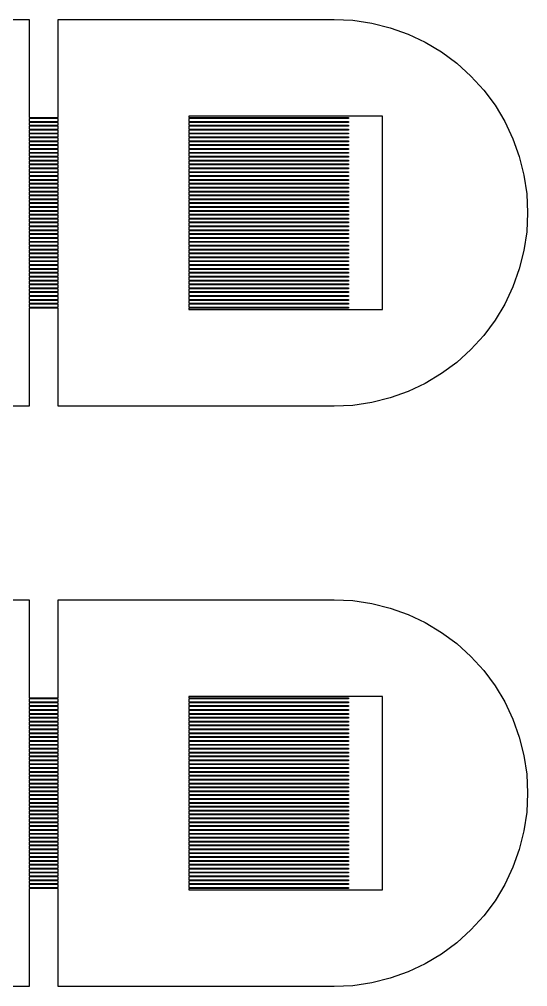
# Model space of a CAD drawing. Extents: x -16 to 83, y -18 to 83.
# Drawn here: x 5.75 to 11, y 18.5 to 28.5 of the extents above; entities that cross this region are included whole.
import ezdxf

# ---------------------------------------------------------------- set-up
doc = ezdxf.new("R2010")
doc.units = 0

msp = doc.modelspace()

# ---------------------------------------------------------------- linework, layer by layer
for p, q in [((3, 28.5), (5.85001, 28.5)), ((5.85001, 28.5), (5.85001, 27.485)), ((6.14999, 27.485), (6.14999, 28.5)), ((6.14999, 28.5), (9, 28.5)), ((9, 28.5), (9.19603, 28.4904)), ((9.19603, 28.4904), (9.39017, 28.4616)), ((9.39017, 28.4616), (9.58057, 28.4139)), ((9.58057, 28.4139), (9.76537, 28.3477)), ((9.76537, 28.3477), (9.94278, 28.2638)), ((9.94278, 28.2638), (10.1111, 28.1629)), ((10.1111, 28.1629), (10.2688, 28.046)), ((10.2688, 28.046), (10.4142, 27.9142)), ((10.4142, 27.9142), (10.546, 27.7688)), ((10.546, 27.7688), (10.6629, 27.6111)), ((10.6629, 27.6111), (10.7638, 27.4428)), ((9.5, 27.5), (7.5, 27.5)), ((7.5, 27.5), (7.5, 27.485)), ((9.5, 25.5), (9.5, 27.5)), ((5.85001, 27.485), (6.14999, 27.485)), ((6.14999, 27.475), (5.85001, 27.475)), ((5.85001, 27.475), (5.85001, 27.445)), ((5.85001, 27.445), (6.14999, 27.445)), ((6.14999, 27.435), (5.85001, 27.435)), ((5.85001, 27.435), (5.85001, 27.405)), ((5.85001, 27.405), (6.14999, 27.405)), ((6.14999, 27.445), (6.14999, 27.475)), ((6.14999, 27.405), (6.14999, 27.435)), ((7.5, 27.485), (9.14999, 27.485)), ((9.14999, 27.475), (7.5, 27.475)), ((7.5, 27.475), (7.5, 27.445)), ((7.5, 27.445), (9.14999, 27.445)), ((9.14999, 27.435), (7.5, 27.435)), ((7.5, 27.435), (7.5, 27.405)), ((7.5, 27.405), (9.14999, 27.405)), ((9.14999, 27.485), (9.14999, 27.475)), ((9.14999, 27.445), (9.14999, 27.435)), ((9.14999, 27.405), (9.14999, 27.395)), ((10.7638, 27.4428), (10.8477, 27.2654)), ((6.14999, 27.395), (5.85001, 27.395)), ((5.85001, 27.395), (5.85001, 27.365)), ((5.85001, 27.365), (6.14999, 27.365)), ((6.14999, 27.355), (5.85001, 27.355)), ((5.85001, 27.355), (5.85001, 27.325)), ((5.85001, 27.325), (6.14999, 27.325)), ((6.14999, 27.315), (5.85001, 27.315)), ((5.85001, 27.315), (5.85001, 27.285)), ((6.14999, 27.365), (6.14999, 27.395)), ((6.14999, 27.325), (6.14999, 27.355)), ((6.14999, 27.285), (6.14999, 27.315)), ((9.14999, 27.395), (7.5, 27.395)), ((7.5, 27.395), (7.5, 27.365)), ((7.5, 27.365), (9.14999, 27.365)), ((9.14999, 27.355), (7.5, 27.355)), ((7.5, 27.355), (7.5, 27.325)), ((7.5, 27.325), (9.14999, 27.325)), ((9.14999, 27.315), (7.5, 27.315)), ((7.5, 27.315), (7.5, 27.285)), ((9.14999, 27.365), (9.14999, 27.355)), ((9.14999, 27.325), (9.14999, 27.315)), ((5.85001, 27.285), (6.14999, 27.285)), ((6.14999, 27.275), (5.85001, 27.275)), ((5.85001, 27.275), (5.85001, 27.245)), ((5.85001, 27.245), (6.14999, 27.245)), ((6.14999, 27.235), (5.85001, 27.235)), ((5.85001, 27.235), (5.85001, 27.205)), ((5.85001, 27.205), (6.14999, 27.205)), ((6.14999, 27.245), (6.14999, 27.275)), ((6.14999, 27.205), (6.14999, 27.235)), ((7.5, 27.285), (9.14999, 27.285)), ((9.14999, 27.275), (7.5, 27.275)), ((7.5, 27.275), (7.5, 27.245)), ((7.5, 27.245), (9.14999, 27.245)), ((9.14999, 27.235), (7.5, 27.235)), ((7.5, 27.235), (7.5, 27.205)), ((7.5, 27.205), (9.14999, 27.205)), ((9.14999, 27.285), (9.14999, 27.275)), ((9.14999, 27.245), (9.14999, 27.235)), ((9.14999, 27.205), (9.14999, 27.195)), ((10.8477, 27.2654), (10.9139, 27.0806)), ((6.14999, 27.195), (5.85001, 27.195)), ((5.85001, 27.195), (5.85001, 27.165)), ((5.85001, 27.165), (6.14999, 27.165)), ((6.14999, 27.155), (5.85001, 27.155)), ((5.85001, 27.155), (5.85001, 27.125)), ((5.85001, 27.125), (6.14999, 27.125)), ((6.14999, 27.115), (5.85001, 27.115)), ((5.85001, 27.115), (5.85001, 27.085)), ((6.14999, 27.165), (6.14999, 27.195)), ((6.14999, 27.125), (6.14999, 27.155)), ((6.14999, 27.085), (6.14999, 27.115)), ((9.14999, 27.195), (7.5, 27.195)), ((7.5, 27.195), (7.5, 27.165)), ((7.5, 27.165), (9.14999, 27.165)), ((9.14999, 27.155), (7.5, 27.155)), ((7.5, 27.155), (7.5, 27.125)), ((7.5, 27.125), (9.14999, 27.125)), ((9.14999, 27.115), (7.5, 27.115)), ((7.5, 27.115), (7.5, 27.085)), ((9.14999, 27.165), (9.14999, 27.155)), ((9.14999, 27.125), (9.14999, 27.115)), ((5.85001, 27.085), (6.14999, 27.085)), ((6.14999, 27.075), (5.85001, 27.075)), ((5.85001, 27.075), (5.85001, 27.045)), ((5.85001, 27.045), (6.14999, 27.045)), ((6.14999, 27.035), (5.85001, 27.035)), ((5.85001, 27.035), (5.85001, 27.005)), ((5.85001, 27.005), (6.14999, 27.005)), ((6.14999, 27.045), (6.14999, 27.075)), ((6.14999, 27.005), (6.14999, 27.035)), ((7.5, 27.085), (9.14999, 27.085)), ((9.14999, 27.075), (7.5, 27.075)), ((7.5, 27.075), (7.5, 27.045)), ((7.5, 27.045), (9.14999, 27.045)), ((9.14999, 27.035), (7.5, 27.035)), ((7.5, 27.035), (7.5, 27.005)), ((7.5, 27.005), (9.14999, 27.005)), ((9.14999, 27.085), (9.14999, 27.075)), ((9.14999, 27.045), (9.14999, 27.035)), ((9.14999, 27.005), (9.14999, 26.995)), ((10.9139, 27.0806), (10.9616, 26.8902)), ((6.14999, 26.995), (5.85001, 26.995)), ((5.85001, 26.995), (5.85001, 26.965)), ((5.85001, 26.965), (6.14999, 26.965)), ((6.14999, 26.955), (5.85001, 26.955)), ((5.85001, 26.955), (5.85001, 26.925)), ((5.85001, 26.925), (6.14999, 26.925)), ((6.14999, 26.915), (5.85001, 26.915)), ((5.85001, 26.915), (5.85001, 26.885)), ((6.14999, 26.965), (6.14999, 26.995)), ((6.14999, 26.925), (6.14999, 26.955)), ((6.14999, 26.885), (6.14999, 26.915)), ((9.14999, 26.995), (7.5, 26.995)), ((7.5, 26.995), (7.5, 26.965)), ((7.5, 26.965), (9.14999, 26.965)), ((9.14999, 26.955), (7.5, 26.955)), ((7.5, 26.955), (7.5, 26.925)), ((7.5, 26.925), (9.14999, 26.925)), ((9.14999, 26.915), (7.5, 26.915)), ((7.5, 26.915), (7.5, 26.885)), ((9.14999, 26.965), (9.14999, 26.955)), ((9.14999, 26.925), (9.14999, 26.915)), ((5.85001, 26.885), (6.14999, 26.885)), ((6.14999, 26.875), (5.85001, 26.875)), ((5.85001, 26.875), (5.85001, 26.845)), ((5.85001, 26.845), (6.14999, 26.845)), ((6.14999, 26.835), (5.85001, 26.835)), ((5.85001, 26.835), (5.85001, 26.805)), ((5.85001, 26.805), (6.14999, 26.805)), ((6.14999, 26.845), (6.14999, 26.875)), ((6.14999, 26.805), (6.14999, 26.835)), ((7.5, 26.885), (9.14999, 26.885)), ((9.14999, 26.875), (7.5, 26.875)), ((7.5, 26.875), (7.5, 26.845)), ((7.5, 26.845), (9.14999, 26.845)), ((9.14999, 26.835), (7.5, 26.835)), ((7.5, 26.835), (7.5, 26.805)), ((7.5, 26.805), (9.14999, 26.805)), ((9.14999, 26.885), (9.14999, 26.875)), ((9.14999, 26.845), (9.14999, 26.835)), ((9.14999, 26.805), (9.14999, 26.795)), ((10.9616, 26.8902), (10.9904, 26.696)), ((6.14999, 26.795), (5.85001, 26.795)), ((5.85001, 26.795), (5.85001, 26.765)), ((5.85001, 26.765), (6.14999, 26.765)), ((6.14999, 26.755), (5.85001, 26.755)), ((5.85001, 26.755), (5.85001, 26.725)), ((5.85001, 26.725), (6.14999, 26.725)), ((6.14999, 26.715), (5.85001, 26.715)), ((5.85001, 26.715), (5.85001, 26.685)), ((6.14999, 26.765), (6.14999, 26.795)), ((6.14999, 26.725), (6.14999, 26.755)), ((6.14999, 26.685), (6.14999, 26.715)), ((9.14999, 26.795), (7.5, 26.795)), ((7.5, 26.795), (7.5, 26.765)), ((7.5, 26.765), (9.14999, 26.765)), ((9.14999, 26.755), (7.5, 26.755)), ((7.5, 26.755), (7.5, 26.725)), ((7.5, 26.725), (9.14999, 26.725)), ((9.14999, 26.715), (7.5, 26.715)), ((7.5, 26.715), (7.5, 26.685)), ((9.14999, 26.765), (9.14999, 26.755)), ((9.14999, 26.725), (9.14999, 26.715)), ((5.85001, 26.685), (6.14999, 26.685)), ((6.14999, 26.675), (5.85001, 26.675)), ((5.85001, 26.675), (5.85001, 26.645)), ((5.85001, 26.645), (6.14999, 26.645)), ((6.14999, 26.635), (5.85001, 26.635)), ((5.85001, 26.635), (5.85001, 26.605)), ((5.85001, 26.605), (6.14999, 26.605)), ((6.14999, 26.645), (6.14999, 26.675)), ((6.14999, 26.605), (6.14999, 26.635)), ((7.5, 26.685), (9.14999, 26.685)), ((9.14999, 26.675), (7.5, 26.675)), ((7.5, 26.675), (7.5, 26.645)), ((7.5, 26.645), (9.14999, 26.645)), ((9.14999, 26.635), (7.5, 26.635)), ((7.5, 26.635), (7.5, 26.605)), ((7.5, 26.605), (9.14999, 26.605)), ((9.14999, 26.685), (9.14999, 26.675)), ((9.14999, 26.645), (9.14999, 26.635)), ((9.14999, 26.605), (9.14999, 26.595)), ((10.9904, 26.696), (11, 26.5)), ((6.14999, 26.595), (5.85001, 26.595)), ((5.85001, 26.595), (5.85001, 26.565)), ((5.85001, 26.565), (6.14999, 26.565)), ((6.14999, 26.555), (5.85001, 26.555)), ((5.85001, 26.555), (5.85001, 26.525)), ((5.85001, 26.525), (6.14999, 26.525)), ((6.14999, 26.515), (5.85001, 26.515)), ((5.85001, 26.515), (5.85001, 26.485)), ((6.14999, 26.565), (6.14999, 26.595)), ((6.14999, 26.525), (6.14999, 26.555)), ((6.14999, 26.485), (6.14999, 26.515)), ((9.14999, 26.595), (7.5, 26.595)), ((7.5, 26.595), (7.5, 26.565)), ((7.5, 26.565), (9.14999, 26.565)), ((9.14999, 26.555), (7.5, 26.555)), ((7.5, 26.555), (7.5, 26.525)), ((7.5, 26.525), (9.14999, 26.525)), ((9.14999, 26.515), (7.5, 26.515)), ((7.5, 26.515), (7.5, 26.485)), ((9.14999, 26.565), (9.14999, 26.555)), ((9.14999, 26.525), (9.14999, 26.515)), ((11, 26.5), (10.9904, 26.304)), ((5.85001, 26.485), (6.14999, 26.485)), ((6.14999, 26.475), (5.85001, 26.475)), ((5.85001, 26.475), (5.85001, 26.445)), ((5.85001, 26.445), (6.14999, 26.445)), ((6.14999, 26.435), (5.85001, 26.435)), ((5.85001, 26.435), (5.85001, 26.405)), ((5.85001, 26.405), (6.14999, 26.405)), ((6.14999, 26.445), (6.14999, 26.475)), ((6.14999, 26.405), (6.14999, 26.435)), ((7.5, 26.485), (9.14999, 26.485)), ((9.14999, 26.475), (7.5, 26.475)), ((7.5, 26.475), (7.5, 26.445)), ((7.5, 26.445), (9.14999, 26.445)), ((9.14999, 26.435), (7.5, 26.435)), ((7.5, 26.435), (7.5, 26.405)), ((7.5, 26.405), (9.14999, 26.405)), ((9.14999, 26.485), (9.14999, 26.475)), ((9.14999, 26.445), (9.14999, 26.435)), ((9.14999, 26.405), (9.14999, 26.395)), ((6.14999, 26.395), (5.85001, 26.395)), ((5.85001, 26.395), (5.85001, 26.365)), ((5.85001, 26.365), (6.14999, 26.365)), ((6.14999, 26.355), (5.85001, 26.355)), ((5.85001, 26.355), (5.85001, 26.325)), ((5.85001, 26.325), (6.14999, 26.325)), ((6.14999, 26.315), (5.85001, 26.315)), ((5.85001, 26.315), (5.85001, 26.285)), ((6.14999, 26.365), (6.14999, 26.395)), ((6.14999, 26.325), (6.14999, 26.355)), ((6.14999, 26.285), (6.14999, 26.315)), ((9.14999, 26.395), (7.5, 26.395)), ((7.5, 26.395), (7.5, 26.365)), ((7.5, 26.365), (9.14999, 26.365)), ((9.14999, 26.355), (7.5, 26.355)), ((7.5, 26.355), (7.5, 26.325)), ((7.5, 26.325), (9.14999, 26.325)), ((9.14999, 26.315), (7.5, 26.315)), ((7.5, 26.315), (7.5, 26.285)), ((9.14999, 26.365), (9.14999, 26.355)), ((9.14999, 26.325), (9.14999, 26.315)), ((10.9904, 26.304), (10.9616, 26.1098)), ((5.85001, 26.285), (6.14999, 26.285)), ((6.14999, 26.275), (5.85001, 26.275)), ((5.85001, 26.275), (5.85001, 26.245)), ((5.85001, 26.245), (6.14999, 26.245)), ((6.14999, 26.235), (5.85001, 26.235)), ((5.85001, 26.235), (5.85001, 26.205)), ((5.85001, 26.205), (6.14999, 26.205)), ((6.14999, 26.245), (6.14999, 26.275)), ((6.14999, 26.205), (6.14999, 26.235)), ((7.5, 26.285), (9.14999, 26.285)), ((9.14999, 26.275), (7.5, 26.275)), ((7.5, 26.275), (7.5, 26.245)), ((7.5, 26.245), (9.14999, 26.245)), ((9.14999, 26.235), (7.5, 26.235)), ((7.5, 26.235), (7.5, 26.205)), ((7.5, 26.205), (9.14999, 26.205)), ((9.14999, 26.285), (9.14999, 26.275)), ((9.14999, 26.245), (9.14999, 26.235)), ((9.14999, 26.205), (9.14999, 26.195)), ((6.14999, 26.195), (5.85001, 26.195)), ((5.85001, 26.195), (5.85001, 26.165)), ((5.85001, 26.165), (6.14999, 26.165)), ((6.14999, 26.155), (5.85001, 26.155)), ((5.85001, 26.155), (5.85001, 26.125)), ((5.85001, 26.125), (6.14999, 26.125)), ((6.14999, 26.115), (5.85001, 26.115)), ((5.85001, 26.115), (5.85001, 26.085)), ((6.14999, 26.165), (6.14999, 26.195)), ((6.14999, 26.125), (6.14999, 26.155)), ((6.14999, 26.085), (6.14999, 26.115)), ((9.14999, 26.195), (7.5, 26.195)), ((7.5, 26.195), (7.5, 26.165)), ((7.5, 26.165), (9.14999, 26.165)), ((9.14999, 26.155), (7.5, 26.155)), ((7.5, 26.155), (7.5, 26.125)), ((7.5, 26.125), (9.14999, 26.125)), ((9.14999, 26.115), (7.5, 26.115)), ((7.5, 26.115), (7.5, 26.085)), ((9.14999, 26.165), (9.14999, 26.155)), ((9.14999, 26.125), (9.14999, 26.115)), ((10.9616, 26.1098), (10.9139, 25.9194)), ((5.85001, 26.085), (6.14999, 26.085)), ((6.14999, 26.075), (5.85001, 26.075)), ((5.85001, 26.075), (5.85001, 26.045)), ((5.85001, 26.045), (6.14999, 26.045)), ((6.14999, 26.035), (5.85001, 26.035)), ((5.85001, 26.035), (5.85001, 26.005)), ((5.85001, 26.005), (6.14999, 26.005)), ((6.14999, 26.045), (6.14999, 26.075)), ((6.14999, 26.005), (6.14999, 26.035)), ((7.5, 26.085), (9.14999, 26.085)), ((9.14999, 26.075), (7.5, 26.075)), ((7.5, 26.075), (7.5, 26.045)), ((7.5, 26.045), (9.14999, 26.045)), ((9.14999, 26.035), (7.5, 26.035)), ((7.5, 26.035), (7.5, 26.005)), ((7.5, 26.005), (9.14999, 26.005)), ((9.14999, 26.085), (9.14999, 26.075)), ((9.14999, 26.045), (9.14999, 26.035)), ((9.14999, 26.005), (9.14999, 25.995)), ((6.14999, 25.995), (5.85001, 25.995)), ((5.85001, 25.995), (5.85001, 25.965)), ((5.85001, 25.965), (6.14999, 25.965)), ((6.14999, 25.955), (5.85001, 25.955)), ((5.85001, 25.955), (5.85001, 25.925)), ((5.85001, 25.925), (6.14999, 25.925)), ((6.14999, 25.915), (5.85001, 25.915)), ((5.85001, 25.915), (5.85001, 25.885)), ((6.14999, 25.965), (6.14999, 25.995)), ((6.14999, 25.925), (6.14999, 25.955)), ((6.14999, 25.885), (6.14999, 25.915)), ((9.14999, 25.995), (7.5, 25.995)), ((7.5, 25.995), (7.5, 25.965)), ((7.5, 25.965), (9.14999, 25.965)), ((9.14999, 25.955), (7.5, 25.955)), ((7.5, 25.955), (7.5, 25.925)), ((7.5, 25.925), (9.14999, 25.925)), ((9.14999, 25.915), (7.5, 25.915)), ((7.5, 25.915), (7.5, 25.885)), ((9.14999, 25.965), (9.14999, 25.955)), ((9.14999, 25.925), (9.14999, 25.915)), ((10.9139, 25.9194), (10.8477, 25.7346)), ((5.85001, 25.885), (6.14999, 25.885)), ((6.14999, 25.875), (5.85001, 25.875)), ((5.85001, 25.875), (5.85001, 25.845)), ((5.85001, 25.845), (6.14999, 25.845)), ((6.14999, 25.835), (5.85001, 25.835)), ((5.85001, 25.835), (5.85001, 25.805)), ((5.85001, 25.805), (6.14999, 25.805)), ((6.14999, 25.845), (6.14999, 25.875)), ((6.14999, 25.805), (6.14999, 25.835)), ((7.5, 25.885), (9.14999, 25.885)), ((9.14999, 25.875), (7.5, 25.875)), ((7.5, 25.875), (7.5, 25.845)), ((7.5, 25.845), (9.14999, 25.845)), ((9.14999, 25.835), (7.5, 25.835)), ((7.5, 25.835), (7.5, 25.805)), ((7.5, 25.805), (9.14999, 25.805)), ((9.14999, 25.885), (9.14999, 25.875)), ((9.14999, 25.845), (9.14999, 25.835)), ((9.14999, 25.805), (9.14999, 25.795)), ((6.14999, 25.795), (5.85001, 25.795)), ((5.85001, 25.795), (5.85001, 25.765)), ((5.85001, 25.765), (6.14999, 25.765)), ((6.14999, 25.755), (5.85001, 25.755)), ((5.85001, 25.755), (5.85001, 25.725)), ((5.85001, 25.725), (6.14999, 25.725)), ((6.14999, 25.715), (5.85001, 25.715)), ((5.85001, 25.715), (5.85001, 25.685)), ((6.14999, 25.765), (6.14999, 25.795)), ((6.14999, 25.725), (6.14999, 25.755)), ((6.14999, 25.685), (6.14999, 25.715)), ((9.14999, 25.795), (7.5, 25.795)), ((7.5, 25.795), (7.5, 25.765)), ((7.5, 25.765), (9.14999, 25.765)), ((9.14999, 25.755), (7.5, 25.755)), ((7.5, 25.755), (7.5, 25.725)), ((7.5, 25.725), (9.14999, 25.725)), ((9.14999, 25.715), (7.5, 25.715)), ((7.5, 25.715), (7.5, 25.685)), ((9.14999, 25.765), (9.14999, 25.755)), ((9.14999, 25.725), (9.14999, 25.715)), ((10.8477, 25.7346), (10.7638, 25.5572)), ((5.85001, 25.685), (6.14999, 25.685)), ((6.14999, 25.675), (5.85001, 25.675)), ((5.85001, 25.675), (5.85001, 25.645)), ((5.85001, 25.645), (6.14999, 25.645)), ((6.14999, 25.635), (5.85001, 25.635)), ((5.85001, 25.635), (5.85001, 25.605)), ((5.85001, 25.605), (6.14999, 25.605)), ((6.14999, 25.645), (6.14999, 25.675)), ((6.14999, 25.605), (6.14999, 25.635)), ((7.5, 25.685), (9.14999, 25.685)), ((9.14999, 25.675), (7.5, 25.675)), ((7.5, 25.675), (7.5, 25.645)), ((7.5, 25.645), (9.14999, 25.645)), ((9.14999, 25.635), (7.5, 25.635)), ((7.5, 25.635), (7.5, 25.605)), ((7.5, 25.605), (9.14999, 25.605)), ((9.14999, 25.685), (9.14999, 25.675)), ((9.14999, 25.645), (9.14999, 25.635)), ((9.14999, 25.605), (9.14999, 25.595)), ((6.14999, 25.595), (5.85001, 25.595)), ((5.85001, 25.595), (5.85001, 25.565)), ((5.85001, 25.565), (6.14999, 25.565)), ((6.14999, 25.555), (5.85001, 25.555)), ((5.85001, 25.555), (5.85001, 25.525)), ((5.85001, 25.525), (6.14999, 25.525)), ((6.14999, 25.515), (5.85001, 25.515)), ((5.85001, 25.515), (5.85001, 24.5)), ((6.14999, 25.565), (6.14999, 25.595)), ((6.14999, 25.525), (6.14999, 25.555)), ((6.14999, 24.5), (6.14999, 25.515)), ((9.14999, 25.595), (7.5, 25.595)), ((7.5, 25.595), (7.5, 25.565)), ((7.5, 25.565), (9.14999, 25.565)), ((9.14999, 25.555), (7.5, 25.555)), ((7.5, 25.555), (7.5, 25.525)), ((7.5, 25.525), (9.14999, 25.525)), ((9.14999, 25.515), (7.5, 25.515)), ((7.5, 25.515), (7.5, 25.5)), ((7.5, 25.5), (9.5, 25.5)), ((9.14999, 25.565), (9.14999, 25.555)), ((9.14999, 25.525), (9.14999, 25.515)), ((10.7638, 25.5572), (10.6629, 25.3889)), ((10.6629, 25.3889), (10.546, 25.2312)), ((10.546, 25.2312), (10.4142, 25.0858)), ((10.4142, 25.0858), (10.2688, 24.954)), ((10.2688, 24.954), (10.1111, 24.8371)), ((10.1111, 24.8371), (9.94278, 24.7362)), ((9.94278, 24.7362), (9.76537, 24.6523)), ((9.76537, 24.6523), (9.58057, 24.5861)), ((5.85001, 24.5), (3, 24.5)), ((9, 24.5), (6.14999, 24.5)), ((9.19603, 24.5096), (9, 24.5)), ((9.39017, 24.5384), (9.19603, 24.5096)), ((9.58057, 24.5861), (9.39017, 24.5384)), ((3, 22.5), (5.85001, 22.5)), ((5.85001, 22.5), (5.85001, 21.485)), ((6.14999, 21.485), (6.14999, 22.5)), ((6.14999, 22.5), (9, 22.5)), ((9, 22.5), (9.19603, 22.4904)), ((9.19603, 22.4904), (9.39017, 22.4616)), ((9.39017, 22.4616), (9.58057, 22.4139)), ((9.58057, 22.4139), (9.76537, 22.3477)), ((9.76537, 22.3477), (9.94278, 22.2638)), ((9.94278, 22.2638), (10.1111, 22.1629)), ((10.1111, 22.1629), (10.2688, 22.046)), ((10.2688, 22.046), (10.4142, 21.9142)), ((10.4142, 21.9142), (10.546, 21.7688)), ((10.546, 21.7688), (10.6629, 21.6111)), ((10.6629, 21.6111), (10.7638, 21.4428)), ((9.5, 21.5), (7.5, 21.5)), ((7.5, 21.5), (7.5, 21.485)), ((9.5, 19.5), (9.5, 21.5)), ((5.85001, 21.485), (6.14999, 21.485)), ((6.14999, 21.475), (5.85001, 21.475)), ((5.85001, 21.475), (5.85001, 21.445)), ((5.85001, 21.445), (6.14999, 21.445)), ((6.14999, 21.435), (5.85001, 21.435)), ((5.85001, 21.435), (5.85001, 21.405)), ((5.85001, 21.405), (6.14999, 21.405)), ((6.14999, 21.445), (6.14999, 21.475)), ((6.14999, 21.405), (6.14999, 21.435)), ((7.5, 21.485), (9.14999, 21.485)), ((9.14999, 21.475), (7.5, 21.475)), ((7.5, 21.475), (7.5, 21.445)), ((7.5, 21.445), (9.14999, 21.445)), ((9.14999, 21.435), (7.5, 21.435)), ((7.5, 21.435), (7.5, 21.405)), ((7.5, 21.405), (9.14999, 21.405)), ((9.14999, 21.485), (9.14999, 21.475)), ((9.14999, 21.445), (9.14999, 21.435)), ((9.14999, 21.405), (9.14999, 21.395)), ((10.7638, 21.4428), (10.8477, 21.2654)), ((6.14999, 21.395), (5.85001, 21.395)), ((5.85001, 21.395), (5.85001, 21.365)), ((5.85001, 21.365), (6.14999, 21.365)), ((6.14999, 21.355), (5.85001, 21.355)), ((5.85001, 21.355), (5.85001, 21.325)), ((5.85001, 21.325), (6.14999, 21.325)), ((6.14999, 21.315), (5.85001, 21.315)), ((5.85001, 21.315), (5.85001, 21.285)), ((6.14999, 21.365), (6.14999, 21.395)), ((6.14999, 21.325), (6.14999, 21.355)), ((6.14999, 21.285), (6.14999, 21.315)), ((9.14999, 21.395), (7.5, 21.395)), ((7.5, 21.395), (7.5, 21.365)), ((7.5, 21.365), (9.14999, 21.365)), ((9.14999, 21.355), (7.5, 21.355)), ((7.5, 21.355), (7.5, 21.325)), ((7.5, 21.325), (9.14999, 21.325)), ((9.14999, 21.315), (7.5, 21.315)), ((7.5, 21.315), (7.5, 21.285)), ((9.14999, 21.365), (9.14999, 21.355)), ((9.14999, 21.325), (9.14999, 21.315)), ((5.85001, 21.285), (6.14999, 21.285)), ((6.14999, 21.275), (5.85001, 21.275)), ((5.85001, 21.275), (5.85001, 21.245)), ((5.85001, 21.245), (6.14999, 21.245)), ((6.14999, 21.235), (5.85001, 21.235)), ((5.85001, 21.235), (5.85001, 21.205)), ((5.85001, 21.205), (6.14999, 21.205)), ((6.14999, 21.245), (6.14999, 21.275)), ((6.14999, 21.205), (6.14999, 21.235)), ((7.5, 21.285), (9.14999, 21.285)), ((9.14999, 21.275), (7.5, 21.275)), ((7.5, 21.275), (7.5, 21.245)), ((7.5, 21.245), (9.14999, 21.245)), ((9.14999, 21.235), (7.5, 21.235)), ((7.5, 21.235), (7.5, 21.205)), ((7.5, 21.205), (9.14999, 21.205)), ((9.14999, 21.285), (9.14999, 21.275)), ((9.14999, 21.245), (9.14999, 21.235)), ((9.14999, 21.205), (9.14999, 21.195)), ((10.8477, 21.2654), (10.9139, 21.0806)), ((6.14999, 21.195), (5.85001, 21.195)), ((5.85001, 21.195), (5.85001, 21.165)), ((5.85001, 21.165), (6.14999, 21.165)), ((6.14999, 21.155), (5.85001, 21.155)), ((5.85001, 21.155), (5.85001, 21.125)), ((5.85001, 21.125), (6.14999, 21.125)), ((6.14999, 21.115), (5.85001, 21.115)), ((5.85001, 21.115), (5.85001, 21.085)), ((6.14999, 21.165), (6.14999, 21.195)), ((6.14999, 21.125), (6.14999, 21.155)), ((6.14999, 21.085), (6.14999, 21.115)), ((9.14999, 21.195), (7.5, 21.195)), ((7.5, 21.195), (7.5, 21.165)), ((7.5, 21.165), (9.14999, 21.165)), ((9.14999, 21.155), (7.5, 21.155)), ((7.5, 21.155), (7.5, 21.125)), ((7.5, 21.125), (9.14999, 21.125)), ((9.14999, 21.115), (7.5, 21.115)), ((7.5, 21.115), (7.5, 21.085)), ((9.14999, 21.165), (9.14999, 21.155)), ((9.14999, 21.125), (9.14999, 21.115)), ((5.85001, 21.085), (6.14999, 21.085)), ((6.14999, 21.075), (5.85001, 21.075)), ((5.85001, 21.075), (5.85001, 21.045)), ((5.85001, 21.045), (6.14999, 21.045)), ((6.14999, 21.035), (5.85001, 21.035)), ((5.85001, 21.035), (5.85001, 21.005)), ((5.85001, 21.005), (6.14999, 21.005)), ((6.14999, 21.045), (6.14999, 21.075)), ((6.14999, 21.005), (6.14999, 21.035)), ((7.5, 21.085), (9.14999, 21.085)), ((9.14999, 21.075), (7.5, 21.075)), ((7.5, 21.075), (7.5, 21.045)), ((7.5, 21.045), (9.14999, 21.045)), ((9.14999, 21.035), (7.5, 21.035)), ((7.5, 21.035), (7.5, 21.005)), ((7.5, 21.005), (9.14999, 21.005)), ((9.14999, 21.085), (9.14999, 21.075)), ((9.14999, 21.045), (9.14999, 21.035)), ((9.14999, 21.005), (9.14999, 20.995)), ((10.9139, 21.0806), (10.9616, 20.8902)), ((6.14999, 20.995), (5.85001, 20.995)), ((5.85001, 20.995), (5.85001, 20.965)), ((5.85001, 20.965), (6.14999, 20.965)), ((6.14999, 20.955), (5.85001, 20.955)), ((5.85001, 20.955), (5.85001, 20.925)), ((5.85001, 20.925), (6.14999, 20.925)), ((6.14999, 20.915), (5.85001, 20.915)), ((5.85001, 20.915), (5.85001, 20.885)), ((6.14999, 20.965), (6.14999, 20.995)), ((6.14999, 20.925), (6.14999, 20.955)), ((6.14999, 20.885), (6.14999, 20.915)), ((9.14999, 20.995), (7.5, 20.995)), ((7.5, 20.995), (7.5, 20.965)), ((7.5, 20.965), (9.14999, 20.965)), ((9.14999, 20.955), (7.5, 20.955)), ((7.5, 20.955), (7.5, 20.925)), ((7.5, 20.925), (9.14999, 20.925)), ((9.14999, 20.915), (7.5, 20.915)), ((7.5, 20.915), (7.5, 20.885)), ((9.14999, 20.965), (9.14999, 20.955)), ((9.14999, 20.925), (9.14999, 20.915)), ((5.85001, 20.885), (6.14999, 20.885)), ((6.14999, 20.875), (5.85001, 20.875)), ((5.85001, 20.875), (5.85001, 20.845)), ((5.85001, 20.845), (6.14999, 20.845)), ((6.14999, 20.835), (5.85001, 20.835)), ((5.85001, 20.835), (5.85001, 20.805)), ((5.85001, 20.805), (6.14999, 20.805)), ((6.14999, 20.845), (6.14999, 20.875)), ((6.14999, 20.805), (6.14999, 20.835)), ((7.5, 20.885), (9.14999, 20.885)), ((9.14999, 20.875), (7.5, 20.875)), ((7.5, 20.875), (7.5, 20.845)), ((7.5, 20.845), (9.14999, 20.845)), ((9.14999, 20.835), (7.5, 20.835)), ((7.5, 20.835), (7.5, 20.805)), ((7.5, 20.805), (9.14999, 20.805)), ((9.14999, 20.885), (9.14999, 20.875)), ((9.14999, 20.845), (9.14999, 20.835)), ((9.14999, 20.805), (9.14999, 20.795)), ((10.9616, 20.8902), (10.9904, 20.696)), ((6.14999, 20.795), (5.85001, 20.795)), ((5.85001, 20.795), (5.85001, 20.765)), ((5.85001, 20.765), (6.14999, 20.765)), ((6.14999, 20.755), (5.85001, 20.755)), ((5.85001, 20.755), (5.85001, 20.725)), ((5.85001, 20.725), (6.14999, 20.725)), ((6.14999, 20.715), (5.85001, 20.715)), ((5.85001, 20.715), (5.85001, 20.685)), ((6.14999, 20.765), (6.14999, 20.795)), ((6.14999, 20.725), (6.14999, 20.755)), ((6.14999, 20.685), (6.14999, 20.715)), ((9.14999, 20.795), (7.5, 20.795)), ((7.5, 20.795), (7.5, 20.765)), ((7.5, 20.765), (9.14999, 20.765)), ((9.14999, 20.755), (7.5, 20.755)), ((7.5, 20.755), (7.5, 20.725)), ((7.5, 20.725), (9.14999, 20.725)), ((9.14999, 20.715), (7.5, 20.715)), ((7.5, 20.715), (7.5, 20.685)), ((9.14999, 20.765), (9.14999, 20.755)), ((9.14999, 20.725), (9.14999, 20.715)), ((5.85001, 20.685), (6.14999, 20.685)), ((6.14999, 20.675), (5.85001, 20.675)), ((5.85001, 20.675), (5.85001, 20.645)), ((5.85001, 20.645), (6.14999, 20.645)), ((6.14999, 20.635), (5.85001, 20.635)), ((5.85001, 20.635), (5.85001, 20.605)), ((5.85001, 20.605), (6.14999, 20.605)), ((6.14999, 20.645), (6.14999, 20.675)), ((6.14999, 20.605), (6.14999, 20.635)), ((7.5, 20.685), (9.14999, 20.685)), ((9.14999, 20.675), (7.5, 20.675)), ((7.5, 20.675), (7.5, 20.645)), ((7.5, 20.645), (9.14999, 20.645)), ((9.14999, 20.635), (7.5, 20.635)), ((7.5, 20.635), (7.5, 20.605)), ((7.5, 20.605), (9.14999, 20.605)), ((9.14999, 20.685), (9.14999, 20.675)), ((9.14999, 20.645), (9.14999, 20.635)), ((9.14999, 20.605), (9.14999, 20.595)), ((10.9904, 20.696), (11, 20.5)), ((6.14999, 20.595), (5.85001, 20.595)), ((5.85001, 20.595), (5.85001, 20.565)), ((5.85001, 20.565), (6.14999, 20.565)), ((6.14999, 20.555), (5.85001, 20.555)), ((5.85001, 20.555), (5.85001, 20.525)), ((5.85001, 20.525), (6.14999, 20.525)), ((6.14999, 20.515), (5.85001, 20.515)), ((5.85001, 20.515), (5.85001, 20.485)), ((6.14999, 20.565), (6.14999, 20.595)), ((6.14999, 20.525), (6.14999, 20.555)), ((6.14999, 20.485), (6.14999, 20.515)), ((9.14999, 20.595), (7.5, 20.595)), ((7.5, 20.595), (7.5, 20.565)), ((7.5, 20.565), (9.14999, 20.565)), ((9.14999, 20.555), (7.5, 20.555)), ((7.5, 20.555), (7.5, 20.525)), ((7.5, 20.525), (9.14999, 20.525)), ((9.14999, 20.515), (7.5, 20.515)), ((7.5, 20.515), (7.5, 20.485)), ((9.14999, 20.565), (9.14999, 20.555)), ((9.14999, 20.525), (9.14999, 20.515)), ((11, 20.5), (10.9904, 20.304)), ((5.85001, 20.485), (6.14999, 20.485)), ((6.14999, 20.475), (5.85001, 20.475)), ((5.85001, 20.475), (5.85001, 20.445)), ((5.85001, 20.445), (6.14999, 20.445)), ((6.14999, 20.435), (5.85001, 20.435)), ((5.85001, 20.435), (5.85001, 20.405)), ((5.85001, 20.405), (6.14999, 20.405)), ((6.14999, 20.445), (6.14999, 20.475)), ((6.14999, 20.405), (6.14999, 20.435)), ((7.5, 20.485), (9.14999, 20.485)), ((9.14999, 20.475), (7.5, 20.475)), ((7.5, 20.475), (7.5, 20.445)), ((7.5, 20.445), (9.14999, 20.445)), ((9.14999, 20.435), (7.5, 20.435)), ((7.5, 20.435), (7.5, 20.405)), ((7.5, 20.405), (9.14999, 20.405)), ((9.14999, 20.485), (9.14999, 20.475)), ((9.14999, 20.445), (9.14999, 20.435)), ((9.14999, 20.405), (9.14999, 20.395)), ((6.14999, 20.395), (5.85001, 20.395)), ((5.85001, 20.395), (5.85001, 20.365)), ((5.85001, 20.365), (6.14999, 20.365)), ((6.14999, 20.355), (5.85001, 20.355)), ((5.85001, 20.355), (5.85001, 20.325)), ((5.85001, 20.325), (6.14999, 20.325)), ((6.14999, 20.315), (5.85001, 20.315)), ((5.85001, 20.315), (5.85001, 20.285)), ((6.14999, 20.365), (6.14999, 20.395)), ((6.14999, 20.325), (6.14999, 20.355)), ((6.14999, 20.285), (6.14999, 20.315)), ((9.14999, 20.395), (7.5, 20.395)), ((7.5, 20.395), (7.5, 20.365)), ((7.5, 20.365), (9.14999, 20.365)), ((9.14999, 20.355), (7.5, 20.355)), ((7.5, 20.355), (7.5, 20.325)), ((7.5, 20.325), (9.14999, 20.325)), ((9.14999, 20.315), (7.5, 20.315)), ((7.5, 20.315), (7.5, 20.285)), ((9.14999, 20.365), (9.14999, 20.355)), ((9.14999, 20.325), (9.14999, 20.315)), ((10.9904, 20.304), (10.9616, 20.1098)), ((5.85001, 20.285), (6.14999, 20.285)), ((6.14999, 20.275), (5.85001, 20.275)), ((5.85001, 20.275), (5.85001, 20.245)), ((5.85001, 20.245), (6.14999, 20.245)), ((6.14999, 20.235), (5.85001, 20.235)), ((5.85001, 20.235), (5.85001, 20.205)), ((5.85001, 20.205), (6.14999, 20.205)), ((6.14999, 20.245), (6.14999, 20.275)), ((6.14999, 20.205), (6.14999, 20.235)), ((7.5, 20.285), (9.14999, 20.285)), ((9.14999, 20.275), (7.5, 20.275)), ((7.5, 20.275), (7.5, 20.245)), ((7.5, 20.245), (9.14999, 20.245)), ((9.14999, 20.235), (7.5, 20.235)), ((7.5, 20.235), (7.5, 20.205)), ((7.5, 20.205), (9.14999, 20.205)), ((9.14999, 20.285), (9.14999, 20.275)), ((9.14999, 20.245), (9.14999, 20.235)), ((9.14999, 20.205), (9.14999, 20.195)), ((6.14999, 20.195), (5.85001, 20.195)), ((5.85001, 20.195), (5.85001, 20.165)), ((5.85001, 20.165), (6.14999, 20.165)), ((6.14999, 20.155), (5.85001, 20.155)), ((5.85001, 20.155), (5.85001, 20.125)), ((5.85001, 20.125), (6.14999, 20.125)), ((6.14999, 20.115), (5.85001, 20.115)), ((5.85001, 20.115), (5.85001, 20.085)), ((6.14999, 20.165), (6.14999, 20.195)), ((6.14999, 20.125), (6.14999, 20.155)), ((6.14999, 20.085), (6.14999, 20.115)), ((9.14999, 20.195), (7.5, 20.195)), ((7.5, 20.195), (7.5, 20.165)), ((7.5, 20.165), (9.14999, 20.165)), ((9.14999, 20.155), (7.5, 20.155)), ((7.5, 20.155), (7.5, 20.125)), ((7.5, 20.125), (9.14999, 20.125)), ((9.14999, 20.115), (7.5, 20.115)), ((7.5, 20.115), (7.5, 20.085)), ((9.14999, 20.165), (9.14999, 20.155)), ((9.14999, 20.125), (9.14999, 20.115)), ((10.9616, 20.1098), (10.9139, 19.9194)), ((5.85001, 20.085), (6.14999, 20.085)), ((6.14999, 20.075), (5.85001, 20.075)), ((5.85001, 20.075), (5.85001, 20.045)), ((5.85001, 20.045), (6.14999, 20.045)), ((6.14999, 20.035), (5.85001, 20.035)), ((5.85001, 20.035), (5.85001, 20.005)), ((5.85001, 20.005), (6.14999, 20.005)), ((6.14999, 20.045), (6.14999, 20.075)), ((6.14999, 20.005), (6.14999, 20.035)), ((7.5, 20.085), (9.14999, 20.085)), ((9.14999, 20.075), (7.5, 20.075)), ((7.5, 20.075), (7.5, 20.045)), ((7.5, 20.045), (9.14999, 20.045)), ((9.14999, 20.035), (7.5, 20.035)), ((7.5, 20.035), (7.5, 20.005)), ((7.5, 20.005), (9.14999, 20.005)), ((9.14999, 20.085), (9.14999, 20.075)), ((9.14999, 20.045), (9.14999, 20.035)), ((9.14999, 20.005), (9.14999, 19.995)), ((6.14999, 19.995), (5.85001, 19.995)), ((5.85001, 19.995), (5.85001, 19.965)), ((5.85001, 19.965), (6.14999, 19.965)), ((6.14999, 19.955), (5.85001, 19.955)), ((5.85001, 19.955), (5.85001, 19.925)), ((5.85001, 19.925), (6.14999, 19.925)), ((6.14999, 19.915), (5.85001, 19.915)), ((5.85001, 19.915), (5.85001, 19.885)), ((6.14999, 19.965), (6.14999, 19.995)), ((6.14999, 19.925), (6.14999, 19.955)), ((6.14999, 19.885), (6.14999, 19.915)), ((9.14999, 19.995), (7.5, 19.995)), ((7.5, 19.995), (7.5, 19.965)), ((7.5, 19.965), (9.14999, 19.965)), ((9.14999, 19.955), (7.5, 19.955)), ((7.5, 19.955), (7.5, 19.925)), ((7.5, 19.925), (9.14999, 19.925)), ((9.14999, 19.915), (7.5, 19.915)), ((7.5, 19.915), (7.5, 19.885)), ((9.14999, 19.965), (9.14999, 19.955)), ((9.14999, 19.925), (9.14999, 19.915)), ((10.9139, 19.9194), (10.8477, 19.7346)), ((5.85001, 19.885), (6.14999, 19.885)), ((6.14999, 19.875), (5.85001, 19.875)), ((5.85001, 19.875), (5.85001, 19.845)), ((5.85001, 19.845), (6.14999, 19.845)), ((6.14999, 19.835), (5.85001, 19.835)), ((5.85001, 19.835), (5.85001, 19.805)), ((5.85001, 19.805), (6.14999, 19.805)), ((6.14999, 19.845), (6.14999, 19.875)), ((6.14999, 19.805), (6.14999, 19.835)), ((7.5, 19.885), (9.14999, 19.885)), ((9.14999, 19.875), (7.5, 19.875)), ((7.5, 19.875), (7.5, 19.845)), ((7.5, 19.845), (9.14999, 19.845)), ((9.14999, 19.835), (7.5, 19.835)), ((7.5, 19.835), (7.5, 19.805)), ((7.5, 19.805), (9.14999, 19.805)), ((9.14999, 19.885), (9.14999, 19.875)), ((9.14999, 19.845), (9.14999, 19.835)), ((9.14999, 19.805), (9.14999, 19.795)), ((6.14999, 19.795), (5.85001, 19.795)), ((5.85001, 19.795), (5.85001, 19.765)), ((5.85001, 19.765), (6.14999, 19.765)), ((6.14999, 19.755), (5.85001, 19.755)), ((5.85001, 19.755), (5.85001, 19.725)), ((5.85001, 19.725), (6.14999, 19.725)), ((6.14999, 19.715), (5.85001, 19.715)), ((5.85001, 19.715), (5.85001, 19.685)), ((6.14999, 19.765), (6.14999, 19.795)), ((6.14999, 19.725), (6.14999, 19.755)), ((6.14999, 19.685), (6.14999, 19.715)), ((9.14999, 19.795), (7.5, 19.795)), ((7.5, 19.795), (7.5, 19.765)), ((7.5, 19.765), (9.14999, 19.765)), ((9.14999, 19.755), (7.5, 19.755)), ((7.5, 19.755), (7.5, 19.725)), ((7.5, 19.725), (9.14999, 19.725)), ((9.14999, 19.715), (7.5, 19.715)), ((7.5, 19.715), (7.5, 19.685)), ((9.14999, 19.765), (9.14999, 19.755)), ((9.14999, 19.725), (9.14999, 19.715)), ((10.8477, 19.7346), (10.7638, 19.5572)), ((5.85001, 19.685), (6.14999, 19.685)), ((6.14999, 19.675), (5.85001, 19.675)), ((5.85001, 19.675), (5.85001, 19.645)), ((5.85001, 19.645), (6.14999, 19.645)), ((6.14999, 19.635), (5.85001, 19.635)), ((5.85001, 19.635), (5.85001, 19.605)), ((5.85001, 19.605), (6.14999, 19.605)), ((6.14999, 19.645), (6.14999, 19.675)), ((6.14999, 19.605), (6.14999, 19.635)), ((7.5, 19.685), (9.14999, 19.685)), ((9.14999, 19.675), (7.5, 19.675)), ((7.5, 19.675), (7.5, 19.645)), ((7.5, 19.645), (9.14999, 19.645)), ((9.14999, 19.635), (7.5, 19.635)), ((7.5, 19.635), (7.5, 19.605)), ((7.5, 19.605), (9.14999, 19.605)), ((9.14999, 19.685), (9.14999, 19.675)), ((9.14999, 19.645), (9.14999, 19.635)), ((9.14999, 19.605), (9.14999, 19.595)), ((6.14999, 19.595), (5.85001, 19.595)), ((5.85001, 19.595), (5.85001, 19.565)), ((5.85001, 19.565), (6.14999, 19.565)), ((6.14999, 19.555), (5.85001, 19.555)), ((5.85001, 19.555), (5.85001, 19.525)), ((5.85001, 19.525), (6.14999, 19.525)), ((6.14999, 19.515), (5.85001, 19.515)), ((5.85001, 19.515), (5.85001, 18.5)), ((6.14999, 19.565), (6.14999, 19.595)), ((6.14999, 19.525), (6.14999, 19.555)), ((6.14999, 18.5), (6.14999, 19.515)), ((9.14999, 19.595), (7.5, 19.595)), ((7.5, 19.595), (7.5, 19.565)), ((7.5, 19.565), (9.14999, 19.565)), ((9.14999, 19.555), (7.5, 19.555)), ((7.5, 19.555), (7.5, 19.525)), ((7.5, 19.525), (9.14999, 19.525)), ((9.14999, 19.515), (7.5, 19.515)), ((7.5, 19.515), (7.5, 19.5)), ((7.5, 19.5), (9.5, 19.5)), ((9.14999, 19.565), (9.14999, 19.555)), ((9.14999, 19.525), (9.14999, 19.515)), ((10.7638, 19.5572), (10.6629, 19.3889)), ((10.6629, 19.3889), (10.546, 19.2312)), ((10.546, 19.2312), (10.4142, 19.0858)), ((10.4142, 19.0858), (10.2688, 18.954)), ((10.2688, 18.954), (10.1111, 18.8371)), ((10.1111, 18.8371), (9.94278, 18.7362)), ((9.94278, 18.7362), (9.76537, 18.6523)), ((9.76537, 18.6523), (9.58057, 18.5861)), ((5.85001, 18.5), (3, 18.5)), ((9, 18.5), (6.14999, 18.5)), ((9.19603, 18.5096), (9, 18.5)), ((9.39017, 18.5384), (9.19603, 18.5096)), ((9.58057, 18.5861), (9.39017, 18.5384))]:
    msp.add_line(p, q)

doc.saveas('drawing.dxf')
